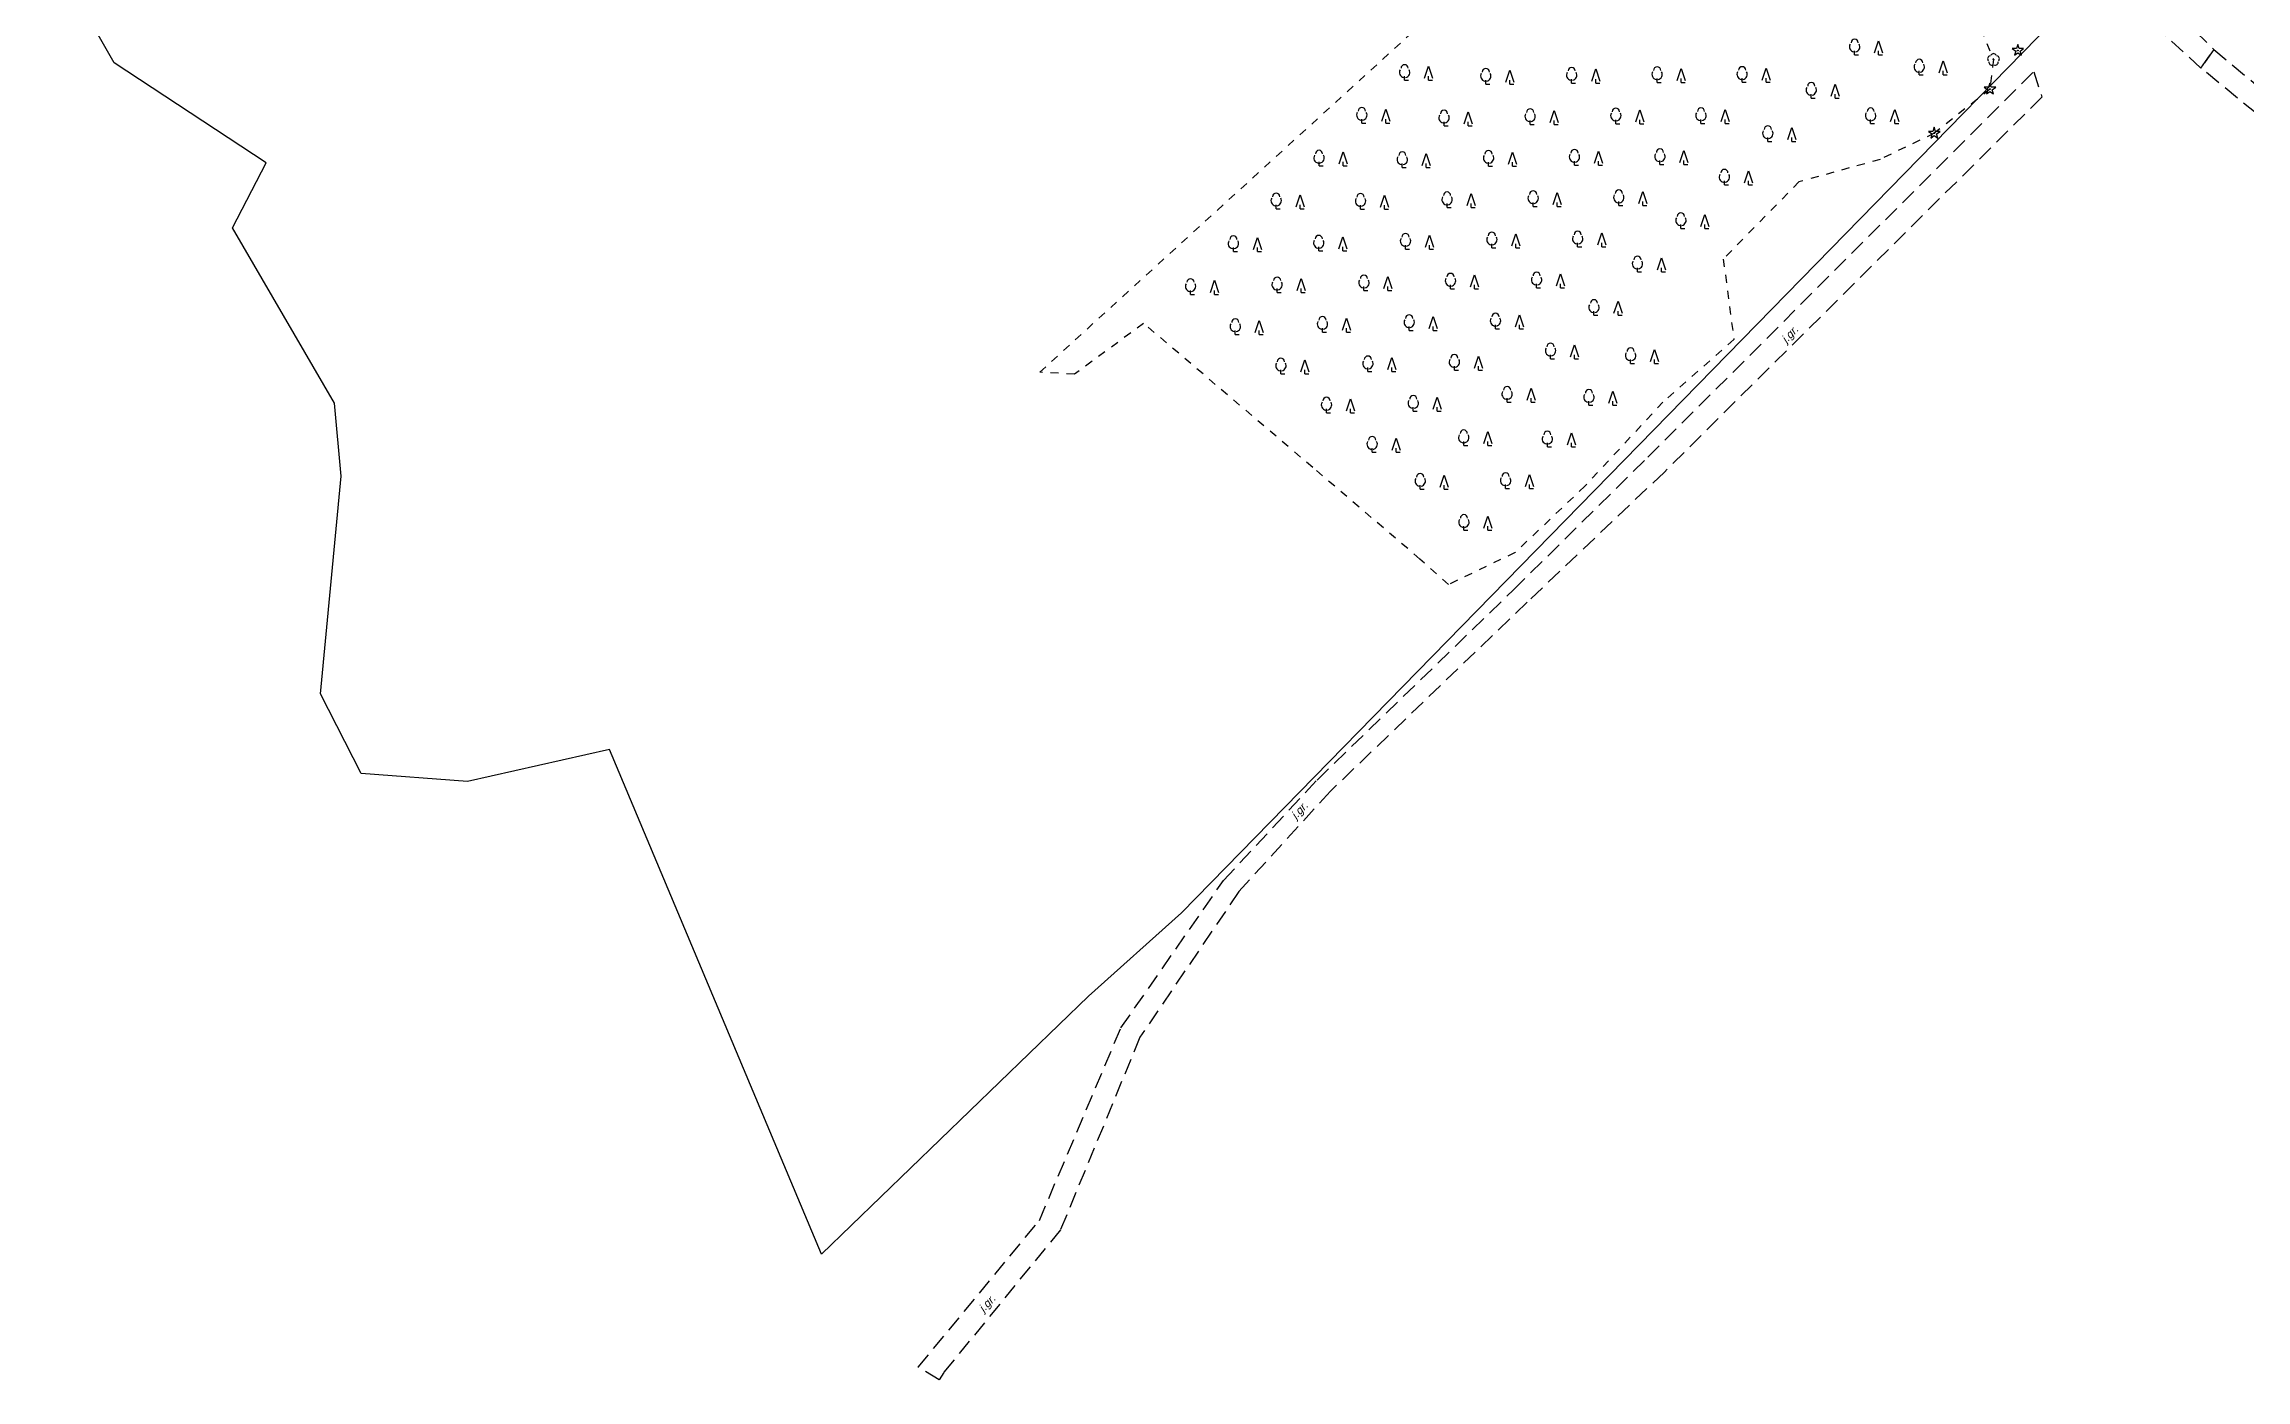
# Model space of a CAD drawing. Header units: metres. Extents: x 7542702 to 7555152, y 5804026 to 5815503.
# Drawn here: x 7545695 to 7545970.1, y 5806238 to 5806404.9 of the extents above; entities that cross this region are included whole.
import ezdxf

# ---------------------------------------------------------------- set-up
doc = ezdxf.new("R2010")
doc.units = ezdxf.units.M
doc.linetypes.add('4002', pattern=[2, 1, -1])
doc.linetypes.add('4003', pattern=[3, 2, -1])
for name, color, linetype in [('Drogi', 135, 'Continuous'), ('Dzialki', 165, 'Continuous'), ('Roslinnosc', 104, 'Continuous')]:
    doc.layers.add(name, color=color, linetype=linetype)
doc.styles.get("Standard").update_dxf_attribs({"font": 'arial.ttf'})

# ---------------------------------------------------------------- blocks, each defined once
blk = doc.blocks.new('1412')
at = {"layer": 'Roslinnosc', "color": 104, "linetype": 'Continuous'}
for p, q in [((-0.33, 0.47), (-1.43, 0.47)), ((-1.43, 0.47), (-0.55, -0.17)), ((0, 1.5), (-0.33, 0.47)), ((0.33, 0.47), (0, 1.5)), ((1.43, 0.47), (0.33, 0.47)), ((0.55, -0.17), (1.43, 0.47)), ((-0.55, -0.17), (-0.88, -1.21)), ((-0.88, -1.21), (0, -0.57)), ((0, -0.57), (0.88, -1.21)), ((0.88, -1.21), (0.55, -0.17))]:
    blk.add_line(p, q, dxfattribs=at)
blk.add_circle((0, 0), 0.1, dxfattribs=at)
blk = doc.blocks.new('1422')
at = {"layer": 'Roslinnosc', "color": 104, "linetype": 'Continuous'}
blk.add_circle((0, 0), 0.1, dxfattribs=at)
for centre, start, end in [((-0.71, 0.23), 102.5, 221.75), ((0, 0.75), 30.19, 149.77), ((0.71, 0.23), 318.3, 77.49), ((-0.44, -0.61), 174.33, 293.45), ((0.44, -0.61), 246.24, 5.74)]:
    blk.add_arc(centre, 0.75, start, end, dxfattribs=at)
blk = doc.blocks.new('1433')
at = {"layer": 'Roslinnosc', "color": 104, "linetype": 'Continuous'}
for p, q in [((-3, 0), (-3, 1)), ((-3, 0), (-2, 0)), ((2, 0.5), (3, 3.5)), ((3, 3.5), (4, 0.5)), ((3, 0), (3, 1)), ((3, 0), (4, 0))]:
    blk.add_line(p, q, dxfattribs=at)
for centre, radius, start, end in [((-3, 2), 1.3, 150, 260), ((-3, 3), 0.9, 0, 180), ((-3, 2), 1.3, 280, 30)]:
    blk.add_arc(centre, radius, start, end, dxfattribs=at)

msp = doc.modelspace()

# ---------------------------------------------------------------- linework, layer by layer
at = {"layer": 'Drogi', "color": 8, "linetype": '4003'}
for p, q in [((7545964.49, 5806401.91, 132.01), (7545955.03, 5806410.57, 132.04)), ((7545964.49, 5806401.91, 132.01), (7545955.03, 5806410.57, 132.04)), ((7545964.49, 5806401.91, 132.01), (7545955.03, 5806410.57, 132.04)), ((7545964.49, 5806401.91, 132.01), (7545955.03, 5806410.57, 132.04)), ((7545957.41, 5806412.86, 132.1), (7545966.09, 5806404.22, 131.94)), ((7545957.41, 5806412.86, 132.1), (7545966.09, 5806404.22, 131.94)), ((7545957.41, 5806412.86, 132.1), (7545966.09, 5806404.22, 131.94)), ((7545957.41, 5806412.86, 132.1), (7545966.09, 5806404.22, 131.94)), ((7545964.49, 5806401.91, 132.01), (7545966.09, 5806404.22, 131.94)), ((7545966.09, 5806404.22, 131.94), (7545964.49, 5806401.91, 132.01)), ((7545964.49, 5806401.91, 132.01), (7545966.09, 5806404.22, 131.94)), ((7545966.09, 5806404.22, 131.94), (7545964.49, 5806401.91, 132.01)), ((7545964.49, 5806401.91, 132.01), (7545966.09, 5806404.22, 131.94)), ((7545966.09, 5806404.22, 131.94), (7545964.49, 5806401.91, 132.01)), ((7545964.49, 5806401.91, 132.01), (7545966.09, 5806404.22, 131.94)), ((7545966.09, 5806404.22, 131.94), (7545964.49, 5806401.91, 132.01)), ((7545966.09, 5806404.22, 131.94), (7546031.45, 5806349.92)), ((7545966.09, 5806404.22, 131.94), (7546031.45, 5806349.92)), ((7545966.09, 5806404.22, 131.94), (7546031.45, 5806349.92)), ((7545966.09, 5806404.22, 131.94), (7546031.45, 5806349.92)), ((7545895.37, 5806353.29, 131.9), (7545943.6, 5806401.46, 131.97)), ((7545895.37, 5806353.29, 131.9), (7545943.6, 5806401.46, 131.97)), ((7545895.37, 5806353.29, 131.9), (7545943.6, 5806401.46, 131.97)), ((7545895.37, 5806353.29, 131.9), (7545943.6, 5806401.46, 131.97)), ((7545943.6, 5806401.46, 131.97), (7545944.61, 5806398.29, 131.98)), ((7545943.6, 5806401.46, 131.97), (7545944.61, 5806398.29, 131.98)), ((7545943.6, 5806401.46, 131.97), (7545944.61, 5806398.29, 131.98)), ((7545943.6, 5806401.46, 131.97), (7545944.61, 5806398.29, 131.98)), ((7546029.41, 5806348.77), (7545964.49, 5806401.91, 132.01)), ((7546029.41, 5806348.77), (7545964.49, 5806401.91, 132.01)), ((7546029.41, 5806348.77), (7545964.49, 5806401.91, 132.01)), ((7546029.41, 5806348.77), (7545964.49, 5806401.91, 132.01)), ((7545944.61, 5806398.29, 131.98), (7545897.44, 5806351.43, 131.9)), ((7545944.61, 5806398.29, 131.98), (7545897.44, 5806351.43, 131.9)), ((7545944.61, 5806398.29, 131.98), (7545897.44, 5806351.43, 131.9)), ((7545944.61, 5806398.29, 131.98), (7545897.44, 5806351.43, 131.9)), ((7545878.6, 5806336.72, 131.3), (7545895.37, 5806353.29, 131.9)), ((7545878.6, 5806336.72, 131.3), (7545895.37, 5806353.29, 131.9)), ((7545878.6, 5806336.72, 131.3), (7545895.37, 5806353.29, 131.9)), ((7545878.6, 5806336.72, 131.3), (7545895.37, 5806353.29, 131.9)), ((7545897.44, 5806351.43, 131.9), (7545880.29, 5806335.15, 131.4)), ((7545897.44, 5806351.43, 131.9), (7545880.29, 5806335.15, 131.4)), ((7545897.44, 5806351.43, 131.9), (7545880.29, 5806335.15, 131.4)), ((7545897.44, 5806351.43, 131.9), (7545880.29, 5806335.15, 131.4)), ((7545854.05, 5806312.94, 128.9), (7545878.6, 5806336.72, 131.3)), ((7545854.05, 5806312.94, 128.9), (7545878.6, 5806336.72, 131.3)), ((7545854.05, 5806312.94, 128.9), (7545878.6, 5806336.72, 131.3)), ((7545854.05, 5806312.94, 128.9), (7545878.6, 5806336.72, 131.3)), ((7545880.29, 5806335.15, 131.4), (7545855.72, 5806311.55, 128.8)), ((7545880.29, 5806335.15, 131.4), (7545855.72, 5806311.55, 128.8)), ((7545880.29, 5806335.15, 131.4), (7545855.72, 5806311.55, 128.8)), ((7545880.29, 5806335.15, 131.4), (7545855.72, 5806311.55, 128.8)), ((7545842.36, 5806300.38, 127.8), (7545854.05, 5806312.94, 128.9)), ((7545842.36, 5806300.38, 127.8), (7545854.05, 5806312.94, 128.9)), ((7545842.36, 5806300.38, 127.8), (7545854.05, 5806312.94, 128.9)), ((7545842.36, 5806300.38, 127.8), (7545854.05, 5806312.94, 128.9)), ((7545855.72, 5806311.55, 128.8), (7545844.28, 5806299.01, 127.8)), ((7545855.72, 5806311.55, 128.8), (7545844.28, 5806299.01, 127.8)), ((7545855.72, 5806311.55, 128.8), (7545844.28, 5806299.01, 127.8)), ((7545855.72, 5806311.55, 128.8), (7545844.28, 5806299.01, 127.8)), ((7545829.54, 5806281.97, 127.1), (7545842.36, 5806300.38, 127.8)), ((7545829.54, 5806281.97, 127.1), (7545842.36, 5806300.38, 127.8)), ((7545829.54, 5806281.97, 127.1), (7545842.36, 5806300.38, 127.8)), ((7545829.54, 5806281.97, 127.1), (7545842.36, 5806300.38, 127.8)), ((7545844.28, 5806299.01, 127.8), (7545831.92, 5806280.8, 127.1)), ((7545844.28, 5806299.01, 127.8), (7545831.92, 5806280.8, 127.1)), ((7545844.28, 5806299.01, 127.8), (7545831.92, 5806280.8, 127.1)), ((7545844.28, 5806299.01, 127.8), (7545831.92, 5806280.8, 127.1)), ((7545819.35, 5806257.9, 127.2), (7545829.54, 5806281.97, 127.1)), ((7545819.35, 5806257.9, 127.2), (7545829.54, 5806281.97, 127.1)), ((7545819.35, 5806257.9, 127.2), (7545829.54, 5806281.97, 127.1)), ((7545819.35, 5806257.9, 127.2), (7545829.54, 5806281.97, 127.1)), ((7545831.92, 5806280.8, 127.1), (7545821.99, 5806256.74, 127.4)), ((7545831.92, 5806280.8, 127.1), (7545821.99, 5806256.74, 127.4)), ((7545831.92, 5806280.8, 127.1), (7545821.99, 5806256.74, 127.4)), ((7545831.92, 5806280.8, 127.1), (7545821.99, 5806256.74, 127.4)), ((7545804.22, 5806239.57, 126.66), (7545819.35, 5806257.9, 127.2)), ((7545804.22, 5806239.57, 126.66), (7545819.35, 5806257.9, 127.2)), ((7545804.22, 5806239.57, 126.66), (7545819.35, 5806257.9, 127.2)), ((7545804.22, 5806239.57, 126.66), (7545819.35, 5806257.9, 127.2)), ((7545821.99, 5806256.74, 127.4), (7545807.4, 5806238.9, 126.56)), ((7545821.99, 5806256.74, 127.4), (7545807.4, 5806238.9, 126.56)), ((7545821.99, 5806256.74, 127.4), (7545807.4, 5806238.9, 126.56)), ((7545821.99, 5806256.74, 127.4), (7545807.4, 5806238.9, 126.56)), ((7545806.84, 5806237.97, 125.97), (7545804.22, 5806239.57, 126.66)), ((7545806.84, 5806237.97, 125.97), (7545804.22, 5806239.57, 126.66)), ((7545806.84, 5806237.97, 125.97), (7545804.22, 5806239.57, 126.66)), ((7545806.84, 5806237.97, 125.97), (7545804.22, 5806239.57, 126.66)), ((7545807.4, 5806238.9, 126.56), (7545806.84, 5806237.97, 125.97)), ((7545807.4, 5806238.9, 126.56), (7545806.84, 5806237.97, 125.97)), ((7545807.4, 5806238.9, 126.56), (7545806.84, 5806237.97, 125.97)), ((7545807.4, 5806238.9, 126.56), (7545806.84, 5806237.97, 125.97))]:
    msp.add_line(p, q, dxfattribs=at)
at = {"layer": 'Dzialki'}
for p, q in [((7545703.75, 5806402.59), (7545694.98, 5806417.91)), ((7545703.75, 5806402.59), (7545694.98, 5806417.91)), ((7545703.75, 5806402.59), (7545694.98, 5806417.91)), ((7545703.75, 5806402.59), (7545694.98, 5806417.91)), ((7545945.88, 5806407.63), (7545837.09, 5806296.33)), ((7545945.88, 5806407.63), (7545837.09, 5806296.33)), ((7545945.88, 5806407.63), (7545837.09, 5806296.33)), ((7545945.88, 5806407.63), (7545837.09, 5806296.33)), ((7545722.75, 5806390.07), (7545703.75, 5806402.59)), ((7545722.75, 5806390.07), (7545703.75, 5806402.59)), ((7545722.75, 5806390.07), (7545703.75, 5806402.59)), ((7545722.75, 5806390.07), (7545703.75, 5806402.59)), ((7545718.54, 5806381.95), (7545722.75, 5806390.07)), ((7545718.54, 5806381.95), (7545722.75, 5806390.07)), ((7545718.54, 5806381.95), (7545722.75, 5806390.07)), ((7545718.54, 5806381.95), (7545722.75, 5806390.07)), ((7545731.27, 5806360.06), (7545718.54, 5806381.95)), ((7545731.27, 5806360.06), (7545718.54, 5806381.95)), ((7545731.27, 5806360.06), (7545718.54, 5806381.95)), ((7545731.27, 5806360.06), (7545718.54, 5806381.95)), ((7545732.12, 5806350.9), (7545731.27, 5806360.06)), ((7545732.12, 5806350.9), (7545731.27, 5806360.06)), ((7545732.12, 5806350.9), (7545731.27, 5806360.06)), ((7545732.12, 5806350.9), (7545731.27, 5806360.06)), ((7545729.54, 5806323.7), (7545732.12, 5806350.9)), ((7545729.54, 5806323.7), (7545732.12, 5806350.9)), ((7545729.54, 5806323.7), (7545732.12, 5806350.9)), ((7545729.54, 5806323.7), (7545732.12, 5806350.9)), ((7545734.6, 5806313.74), (7545729.54, 5806323.7)), ((7545734.6, 5806313.74), (7545729.54, 5806323.7)), ((7545734.6, 5806313.74), (7545729.54, 5806323.7)), ((7545734.6, 5806313.74), (7545729.54, 5806323.7)), ((7545765.63, 5806316.74), (7545747.91, 5806312.74)), ((7545765.63, 5806316.74), (7545747.91, 5806312.74)), ((7545765.63, 5806316.74), (7545747.91, 5806312.74)), ((7545765.63, 5806316.74), (7545747.91, 5806312.74)), ((7545792.14, 5806253.7), (7545765.63, 5806316.74)), ((7545792.14, 5806253.7), (7545765.63, 5806316.74)), ((7545792.14, 5806253.7), (7545765.63, 5806316.74)), ((7545792.14, 5806253.7), (7545765.63, 5806316.74)), ((7545747.91, 5806312.74), (7545734.6, 5806313.74)), ((7545747.91, 5806312.74), (7545734.6, 5806313.74)), ((7545747.91, 5806312.74), (7545734.6, 5806313.74)), ((7545747.91, 5806312.74), (7545734.6, 5806313.74)), ((7545837.09, 5806296.33), (7545825.48, 5806285.92)), ((7545837.09, 5806296.33), (7545825.48, 5806285.92)), ((7545837.09, 5806296.33), (7545825.48, 5806285.92)), ((7545837.09, 5806296.33), (7545825.48, 5806285.92)), ((7545825.48, 5806285.92), (7545792.14, 5806253.7)), ((7545825.48, 5806285.92), (7545792.14, 5806253.7)), ((7545825.48, 5806285.92), (7545792.14, 5806253.7)), ((7545825.48, 5806285.92), (7545792.14, 5806253.7))]:
    msp.add_line(p, q, dxfattribs=at)
at = {"layer": 'Roslinnosc', "color": 104, "linetype": '4002'}
msp.add_polyline3d([(7545908.39, 5806445.12, 132.21), (7545911.77, 5806437.77, 132.45), (7545921.74, 5806428.01, 132.47), (7545931.2, 5806418.73, 132.17), (7545934.73, 5806412.39, 132.05), (7545938.57, 5806402.97, 132.03), (7545938.13, 5806399.29, 131.93), (7545931.17, 5806393.77, 131.97), (7545924.4, 5806390.5, 131.92), (7545914.26, 5806387.69, 131.94), (7545904.8, 5806378.05, 132.03), (7545906.13, 5806367.99, 132.15), (7545897.27, 5806360.17, 132.03), (7545887.52, 5806349.68, 131.97), (7545878.79, 5806341.37, 130.98), (7545870.47, 5806337.37, 130.59), (7545866.89, 5806340.56, 131.61), (7545853.5, 5806352.01, 131.52), (7545832.38, 5806370.01, 131.5), (7545823.73, 5806363.65, 130.96), (7545819.4, 5806363.91, 129.82), (7545908.39, 5806445.12, 132.21)], dxfattribs=at)
msp.add_polyline3d([(7545908.39, 5806445.12, 132.21), (7545911.77, 5806437.77, 132.45), (7545921.74, 5806428.01, 132.47), (7545931.2, 5806418.73, 132.17), (7545934.73, 5806412.39, 132.05), (7545938.57, 5806402.97, 132.03), (7545938.13, 5806399.29, 131.93), (7545931.17, 5806393.77, 131.97), (7545924.4, 5806390.5, 131.92), (7545914.26, 5806387.69, 131.94), (7545904.8, 5806378.05, 132.03), (7545906.13, 5806367.99, 132.15), (7545897.27, 5806360.17, 132.03), (7545887.52, 5806349.68, 131.97), (7545878.79, 5806341.37, 130.98), (7545870.47, 5806337.37, 130.59), (7545866.89, 5806340.56, 131.61), (7545853.5, 5806352.01, 131.52), (7545832.38, 5806370.01, 131.5), (7545823.73, 5806363.65, 130.96), (7545819.4, 5806363.91, 129.82), (7545908.39, 5806445.12, 132.21)], dxfattribs=at)
msp.add_polyline3d([(7545908.39, 5806445.12, 132.21), (7545911.77, 5806437.77, 132.45), (7545921.74, 5806428.01, 132.47), (7545931.2, 5806418.73, 132.17), (7545934.73, 5806412.39, 132.05), (7545938.57, 5806402.97, 132.03), (7545938.13, 5806399.29, 131.93), (7545931.17, 5806393.77, 131.97), (7545924.4, 5806390.5, 131.92), (7545914.26, 5806387.69, 131.94), (7545904.8, 5806378.05, 132.03), (7545906.13, 5806367.99, 132.15), (7545897.27, 5806360.17, 132.03), (7545887.52, 5806349.68, 131.97), (7545878.79, 5806341.37, 130.98), (7545870.47, 5806337.37, 130.59), (7545866.89, 5806340.56, 131.61), (7545853.5, 5806352.01, 131.52), (7545832.38, 5806370.01, 131.5), (7545823.73, 5806363.65, 130.96), (7545819.4, 5806363.91, 129.82), (7545908.39, 5806445.12, 132.21)], dxfattribs=at)
msp.add_polyline3d([(7545908.39, 5806445.12, 132.21), (7545911.77, 5806437.77, 132.45), (7545921.74, 5806428.01, 132.47), (7545931.2, 5806418.73, 132.17), (7545934.73, 5806412.39, 132.05), (7545938.57, 5806402.97, 132.03), (7545938.13, 5806399.29, 131.93), (7545931.17, 5806393.77, 131.97), (7545924.4, 5806390.5, 131.92), (7545914.26, 5806387.69, 131.94), (7545904.8, 5806378.05, 132.03), (7545906.13, 5806367.99, 132.15), (7545897.27, 5806360.17, 132.03), (7545887.52, 5806349.68, 131.97), (7545878.79, 5806341.37, 130.98), (7545870.47, 5806337.37, 130.59), (7545866.89, 5806340.56, 131.61), (7545853.5, 5806352.01, 131.52), (7545832.38, 5806370.01, 131.5), (7545823.73, 5806363.65, 130.96), (7545819.4, 5806363.91, 129.82), (7545908.39, 5806445.12, 132.21)], dxfattribs=at)

# ---------------------------------------------------------------- block references
at = {"layer": 'Roslinnosc', "color": 104, "xscale": 0.5, "yscale": 0.5, "zscale": 0.5}
for name, p in [('1433', (7545922.72, 5806403.59)), ('1433', (7545922.72, 5806403.59)), ('1433', (7545922.72, 5806403.59)), ('1433', (7545922.72, 5806403.59)), ('1433', (7545866.49, 5806400.39)), ('1433', (7545866.49, 5806400.39)), ('1433', (7545866.49, 5806400.39)), ('1433', (7545866.49, 5806400.39)), ('1433', (7545930.79, 5806401.06)), ('1433', (7545930.79, 5806401.06)), ('1433', (7545930.79, 5806401.06)), ('1433', (7545930.79, 5806401.06)), ('1422', (7545938.57, 5806402.97, 132.03)), ('1422', (7545938.57, 5806402.97, 132.03)), ('1422', (7545938.57, 5806402.97, 132.03)), ('1422', (7545938.57, 5806402.97, 132.03)), ('1412', (7545941.62, 5806404.12, 131.92)), ('1412', (7545941.62, 5806404.12, 131.92)), ('1412', (7545941.62, 5806404.12, 131.92)), ('1412', (7545941.62, 5806404.12, 131.92)), ('1433', (7545876.63, 5806399.92)), ('1433', (7545876.63, 5806399.92)), ('1433', (7545876.63, 5806399.92)), ('1433', (7545876.63, 5806399.92)), ('1433', (7545887.36, 5806400.05)), ('1433', (7545887.36, 5806400.05)), ('1433', (7545887.36, 5806400.05)), ('1433', (7545887.36, 5806400.05)), ('1433', (7545898.04, 5806400.12)), ('1433', (7545898.04, 5806400.12)), ('1433', (7545898.04, 5806400.12)), ('1433', (7545898.04, 5806400.12)), ('1433', (7545908.66, 5806400.14)), ('1433', (7545908.66, 5806400.14)), ('1433', (7545908.66, 5806400.14)), ('1433', (7545908.66, 5806400.14)), ('1433', (7545917.3, 5806398.17)), ('1433', (7545917.3, 5806398.17)), ('1433', (7545917.3, 5806398.17)), ('1433', (7545917.3, 5806398.17)), ('1412', (7545938.13, 5806399.29, 131.93)), ('1412', (7545938.13, 5806399.29, 131.93)), ('1412', (7545938.13, 5806399.29, 131.93)), ('1412', (7545938.13, 5806399.29, 131.93)), ('1433', (7545861.14, 5806395.04)), ('1433', (7545861.14, 5806395.04)), ('1433', (7545861.14, 5806395.04)), ('1433', (7545861.14, 5806395.04)), ('1433', (7545882.17, 5806394.86)), ('1433', (7545882.17, 5806394.86)), ('1433', (7545882.17, 5806394.86)), ('1433', (7545882.17, 5806394.86)), ('1433', (7545892.88, 5806394.96)), ('1433', (7545892.88, 5806394.96)), ('1433', (7545892.88, 5806394.96)), ('1433', (7545892.88, 5806394.96)), ('1433', (7545903.52, 5806395)), ('1433', (7545903.52, 5806395)), ('1433', (7545903.52, 5806395)), ('1433', (7545903.52, 5806395)), ('1433', (7545924.72, 5806394.98)), ('1433', (7545924.72, 5806394.98)), ('1433', (7545924.72, 5806394.98)), ('1433', (7545924.72, 5806394.98)), ('1433', (7545871.41, 5806394.71)), ('1433', (7545871.41, 5806394.71)), ('1433', (7545871.41, 5806394.71)), ('1433', (7545871.41, 5806394.71)), ('1433', (7545911.87, 5806392.74)), ('1433', (7545911.87, 5806392.74)), ('1433', (7545911.87, 5806392.74)), ('1433', (7545911.87, 5806392.74)), ('1412', (7545931.17, 5806393.77, 131.97)), ('1412', (7545931.17, 5806393.77, 131.97)), ('1433', (7545855.79, 5806389.69)), ('1433', (7545855.79, 5806389.69)), ('1433', (7545855.79, 5806389.69)), ('1433', (7545855.79, 5806389.69)), ('1433', (7545866.2, 5806389.49)), ('1433', (7545866.2, 5806389.49)), ('1433', (7545866.2, 5806389.49)), ('1433', (7545866.2, 5806389.49)), ('1433', (7545876.98, 5806389.67)), ('1433', (7545876.98, 5806389.67)), ('1433', (7545876.98, 5806389.67)), ('1433', (7545876.98, 5806389.67)), ('1433', (7545887.71, 5806389.8)), ('1433', (7545887.71, 5806389.8)), ('1433', (7545887.71, 5806389.8)), ('1433', (7545887.71, 5806389.8)), ('1433', (7545898.39, 5806389.86)), ('1433', (7545898.39, 5806389.86)), ('1433', (7545898.39, 5806389.86)), ('1433', (7545898.39, 5806389.86)), ('1433', (7545906.44, 5806387.31)), ('1433', (7545906.44, 5806387.31)), ('1433', (7545906.44, 5806387.31)), ('1433', (7545906.44, 5806387.31)), ('1433', (7545850.44, 5806384.34)), ('1433', (7545850.44, 5806384.34)), ('1433', (7545850.44, 5806384.34)), ('1433', (7545850.44, 5806384.34)), ('1433', (7545860.98, 5806384.28)), ('1433', (7545860.98, 5806384.28)), ('1433', (7545860.98, 5806384.28)), ('1433', (7545860.98, 5806384.28)), ('1433', (7545871.79, 5806384.48)), ('1433', (7545871.79, 5806384.48)), ('1433', (7545871.79, 5806384.48)), ('1433', (7545871.79, 5806384.48)), ('1433', (7545882.55, 5806384.63)), ('1433', (7545882.55, 5806384.63)), ('1433', (7545882.55, 5806384.63)), ('1433', (7545882.55, 5806384.63)), ('1433', (7545893.25, 5806384.73)), ('1433', (7545893.25, 5806384.73)), ('1433', (7545893.25, 5806384.73)), ('1433', (7545893.25, 5806384.73)), ('1433', (7545901.01, 5806381.88)), ('1433', (7545901.01, 5806381.88)), ('1433', (7545901.01, 5806381.88)), ('1433', (7545901.01, 5806381.88)), ('1433', (7545845.09, 5806378.99)), ('1433', (7545845.09, 5806378.99)), ('1433', (7545845.09, 5806378.99)), ('1433', (7545845.09, 5806378.99)), ('1433', (7545855.76, 5806379.06)), ('1433', (7545855.76, 5806379.06)), ('1433', (7545855.76, 5806379.06)), ('1433', (7545855.76, 5806379.06)), ('1433', (7545866.6, 5806379.29)), ('1433', (7545866.6, 5806379.29)), ('1433', (7545866.6, 5806379.29)), ('1433', (7545866.6, 5806379.29)), ('1433', (7545877.39, 5806379.47)), ('1433', (7545877.39, 5806379.47)), ('1433', (7545877.39, 5806379.47)), ('1433', (7545877.39, 5806379.47)), ('1433', (7545888.11, 5806379.59)), ('1433', (7545888.11, 5806379.59)), ('1433', (7545888.11, 5806379.59)), ('1433', (7545888.11, 5806379.59)), ('1433', (7545895.58, 5806376.45)), ('1433', (7545895.58, 5806376.45)), ('1433', (7545895.58, 5806376.45)), ('1433', (7545895.58, 5806376.45)), ('1433', (7545839.74, 5806373.64)), ('1433', (7545839.74, 5806373.64)), ('1433', (7545839.74, 5806373.64)), ('1433', (7545839.74, 5806373.64)), ('1433', (7545850.55, 5806373.85)), ('1433', (7545850.55, 5806373.85)), ('1433', (7545850.55, 5806373.85)), ('1433', (7545850.55, 5806373.85)), ('1433', (7545861.41, 5806374.1)), ('1433', (7545861.41, 5806374.1)), ('1433', (7545861.41, 5806374.1)), ('1433', (7545861.41, 5806374.1)), ('1433', (7545872.22, 5806374.31)), ('1433', (7545872.22, 5806374.31)), ('1433', (7545872.22, 5806374.31)), ('1433', (7545872.22, 5806374.31)), ('1433', (7545882.98, 5806374.45)), ('1433', (7545882.98, 5806374.45)), ('1433', (7545882.98, 5806374.45)), ('1433', (7545882.98, 5806374.45)), ('1433', (7545890.15, 5806371.02)), ('1433', (7545890.15, 5806371.02)), ('1433', (7545890.15, 5806371.02)), ('1433', (7545890.15, 5806371.02)), ('1433', (7545845.33, 5806368.63)), ('1433', (7545845.33, 5806368.63)), ('1433', (7545845.33, 5806368.63)), ('1433', (7545845.33, 5806368.63)), ('1433', (7545856.22, 5806368.91)), ('1433', (7545856.22, 5806368.91)), ('1433', (7545856.22, 5806368.91)), ('1433', (7545856.22, 5806368.91)), ('1433', (7545867.06, 5806369.14)), ('1433', (7545867.06, 5806369.14)), ('1433', (7545867.06, 5806369.14)), ('1433', (7545867.06, 5806369.14)), ('1433', (7545877.84, 5806369.32)), ('1433', (7545877.84, 5806369.32)), ('1433', (7545877.84, 5806369.32)), ('1433', (7545877.84, 5806369.32)), ('1433', (7545884.72, 5806365.59)), ('1433', (7545884.72, 5806365.59)), ('1433', (7545884.72, 5806365.59)), ('1433', (7545884.72, 5806365.59)), ('1433', (7545894.73, 5806365)), ('1433', (7545894.73, 5806365)), ('1433', (7545894.73, 5806365)), ('1433', (7545894.73, 5806365)), ('1433', (7545851.03, 5806363.72)), ('1433', (7545851.03, 5806363.72)), ('1433', (7545851.03, 5806363.72)), ('1433', (7545851.03, 5806363.72)), ('1433', (7545861.9, 5806363.98)), ('1433', (7545861.9, 5806363.98)), ('1433', (7545861.9, 5806363.98)), ('1433', (7545861.9, 5806363.98)), ('1433', (7545872.7, 5806364.18)), ('1433', (7545872.7, 5806364.18)), ('1433', (7545872.7, 5806364.18)), ('1433', (7545872.7, 5806364.18)), ('1433', (7545879.29, 5806360.17)), ('1433', (7545879.29, 5806360.17)), ('1433', (7545879.29, 5806360.17)), ('1433', (7545879.29, 5806360.17)), ('1433', (7545889.52, 5806359.79)), ('1433', (7545889.52, 5806359.79)), ('1433', (7545889.52, 5806359.79)), ('1433', (7545889.52, 5806359.79)), ('1433', (7545856.73, 5806358.82)), ('1433', (7545856.73, 5806358.82)), ('1433', (7545856.73, 5806358.82)), ('1433', (7545856.73, 5806358.82)), ('1433', (7545867.57, 5806359.04)), ('1433', (7545867.57, 5806359.04)), ('1433', (7545867.57, 5806359.04)), ('1433', (7545867.57, 5806359.04)), ('1433', (7545862.43, 5806353.91)), ('1433', (7545862.43, 5806353.91)), ('1433', (7545862.43, 5806353.91)), ('1433', (7545862.43, 5806353.91)), ('1433', (7545873.87, 5806354.74)), ('1433', (7545873.87, 5806354.74)), ('1433', (7545873.87, 5806354.74)), ('1433', (7545873.87, 5806354.74)), ('1433', (7545884.32, 5806354.58)), ('1433', (7545884.32, 5806354.58)), ('1433', (7545884.32, 5806354.58)), ('1433', (7545884.32, 5806354.58)), ('1433', (7545868.44, 5806349.31)), ('1433', (7545868.44, 5806349.31)), ('1433', (7545868.44, 5806349.31)), ('1433', (7545868.44, 5806349.31)), ('1433', (7545879.11, 5806349.37)), ('1433', (7545879.11, 5806349.37)), ('1433', (7545879.11, 5806349.37)), ('1433', (7545879.11, 5806349.37)), ('1433', (7545873.9, 5806344.16)), ('1433', (7545873.9, 5806344.16)), ('1433', (7545873.9, 5806344.16)), ('1433', (7545873.9, 5806344.16))]:
    msp.add_blockref(name, p, dxfattribs=at)

# ---------------------------------------------------------------- texts
at = {"layer": 'Drogi', "color": 8, "oblique": 15}
for p in [(7545912.68, 5806367.45), (7545912.68, 5806367.45), (7545912.68, 5806367.45), (7545912.68, 5806367.45), (7545851.41, 5806307.96), (7545851.41, 5806307.96), (7545851.41, 5806307.96), (7545851.41, 5806307.96), (7545812.38, 5806246.35), (7545812.38, 5806246.35), (7545812.38, 5806246.35), (7545812.38, 5806246.35)]:
    msp.add_text('j.gr. ', height=1, rotation=47.2395, dxfattribs=at).set_placement(p)

doc.saveas('drawing.dxf')
